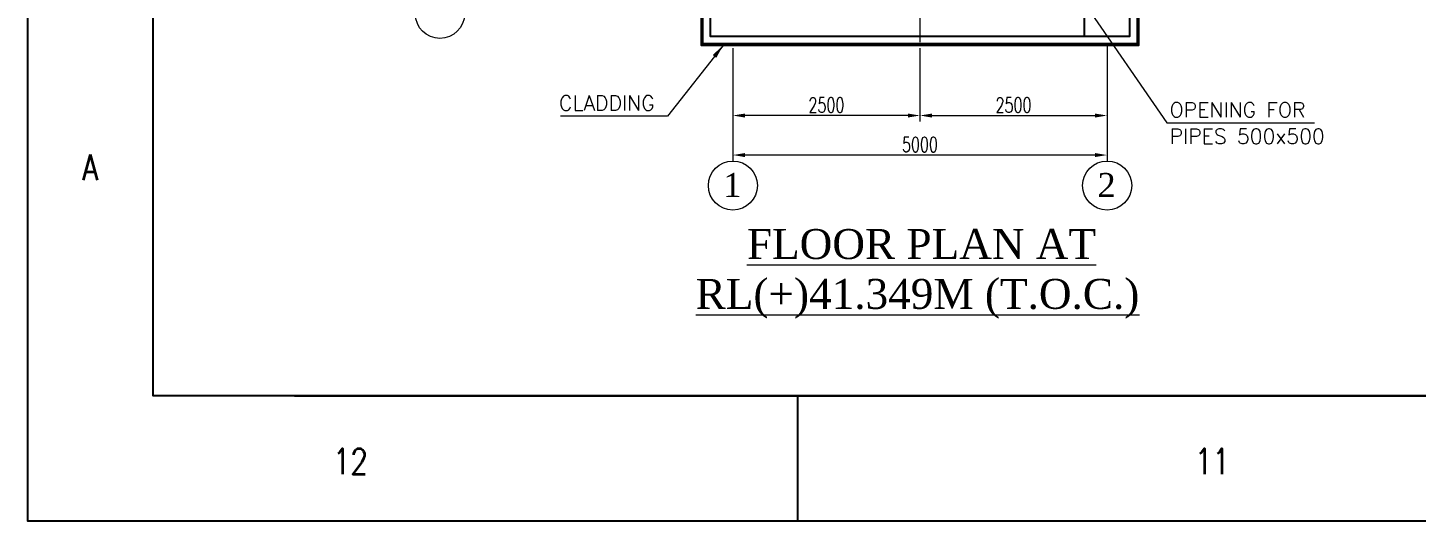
# Model space of a CAD drawing. Header units: millimetres. Extents: x -243837 to -5443, y 40 to 285140.
# Drawn here: x -209584 to -181755, y 40 to 9927 of the extents above; entities that cross this region are included whole.
import ezdxf
from ezdxf.enums import TextEntityAlignment as Align

# ---------------------------------------------------------------- set-up
doc = ezdxf.new("R2010")
doc.units = ezdxf.units.MM
doc.linetypes.add('CENTER', pattern=[50.8, 31.75, -6.35, 6.35, -6.35])
doc.linetypes.add('CENTER2', pattern=[1.125, 0.75, -0.125, 0.125, -0.125])
for name, color, linetype in [('0-45-GRID MARKS', 6, 'Continuous'), ('NANDAL', 255, 'Continuous'), ('sheet', 7, 'Continuous')]:
    doc.layers.add(name, color=color, linetype=linetype)
for name, color, linetype, lineweight in [('CEN', 1, 'CENTER', 9), ('R-CENTER', 1, 'CENTER2', 5), ('R-OBJECT', 2, 'Continuous', 20)]:
    doc.layers.add(name, color=color, linetype=linetype, lineweight=lineweight)
doc.styles.add('KA', font='romans.shx', dxfattribs={"width": 0.7})
doc.styles.add('romans', font='romans.shx', dxfattribs={"width": 0.7})
doc.styles.add('ROMANS_BIG', font='romans.shx', dxfattribs={"width": 0.85, "bigfont": 'bigfont.shx'})
doc.styles.add('TIMES', font='times.ttf')
doc.dimstyles.new('100', dxfattribs={"dimscale": 75, "dimtxt": 3, "dimasz": 2.5, "dimexe": 1, "dimexo": 1.5, "dimgap": 1.5, "dimtad": 1, "dimdec": 0, "dimdsep": 46, "dimtxsty": 'ROMANS_BIG', "dimcen": 4, "dimdle": 2, "dimclrd": 1, "dimclre": 1, "dimclrt": 4, "dimadec": 1, "dimazin": 2, "dimtfac": 1, "dimtdec": 0, "dimtmove": 0, "dimatfit": 2, "dimfxl": 1, "dimtfill": 1, "dimarcsym": 0})
doc.dimstyles.new('KAT', dxfattribs={"dimscale": 125, "dimtxt": 2.5, "dimasz": 2, "dimexe": 1, "dimexo": 0.06, "dimgap": 0.5, "dimtad": 1, "dimdec": 0, "dimzin": 0, "dimdsep": 46, "dimtxsty": 'KA', "dimcen": 1.5, "dimclrd": 1, "dimclre": 1, "dimclrt": 4, "dimadec": 0, "dimazin": 0, "dimtfac": 1, "dimtdec": 0, "dimtmove": 0, "dimatfit": 2, "dimfxl": 1.5, "dimtolj": 1, "dimtzin": 0, "dimarcsym": 0})

# ---------------------------------------------------------------- blocks, each defined once
blk = doc.blocks.new('*D1037')
at = {"color": 1, "lineweight": -2, "transparency": 16777216}
for p, q in [((9241, 3733), (9241, 2199)), ((4241, 3708), (4241, 2199)), ((9081, 2279), (4401, 2279))]:
    blk.add_line(p, q, dxfattribs=at)
at = {"color": 1, "transparency": 16777216}
for points in [[(4401, 2305), (4401, 2252), (4241, 2279)], [(9081, 2305), (9081, 2252), (9241, 2279)]]:
    blk.add_solid(points, dxfattribs=at)
at = {"layer": 'DEFPOINTS', "color": 0, "transparency": 16777216}
for p in [(4241, 3788), (9241, 3813), (4241, 2279)]:
    blk.add_point(p, dxfattribs=at)
at = {"color": 2, "transparency": 16777216, "insert": (6741, 2419), "char_height": 200, "attachment_point": 5, "style": 'KA'}
blk.add_mtext('\\A1;5000', dxfattribs=at)
blk = doc.blocks.new('*D1039')
at = {"color": 1, "lineweight": -2, "transparency": 16777216}
for p, q in [((9241, 3733), (9241, 2727)), ((6741, 3708), (6741, 2727)), ((6901, 2807), (9081, 2807))]:
    blk.add_line(p, q, dxfattribs=at)
at = {"color": 1, "transparency": 16777216}
for points in [[(6901, 2833), (6901, 2780), (6741, 2807)], [(9081, 2833), (9081, 2780), (9241, 2807)]]:
    blk.add_solid(points, dxfattribs=at)
at = {"layer": 'DEFPOINTS', "color": 0, "transparency": 16777216}
for p in [(6741, 3788), (9241, 3813), (9241, 2807)]:
    blk.add_point(p, dxfattribs=at)
at = {"color": 2, "transparency": 16777216, "insert": (7991, 2947), "char_height": 200, "attachment_point": 5, "style": 'KA'}
blk.add_mtext('\\A1;2500', dxfattribs=at)
blk = doc.blocks.new('*D1040')
at = {"color": 1, "lineweight": -2, "transparency": 16777216}
for p, q in [((4241, 3708), (4241, 2727)), ((6741, 3708), (6741, 2727)), ((6581, 2807), (4401, 2807))]:
    blk.add_line(p, q, dxfattribs=at)
at = {"color": 1, "transparency": 16777216}
for points in [[(4401, 2833), (4401, 2780), (4241, 2807)], [(6581, 2833), (6581, 2780), (6741, 2807)]]:
    blk.add_solid(points, dxfattribs=at)
at = {"layer": 'DEFPOINTS', "color": 0, "transparency": 16777216}
for p in [(4241, 3788), (6741, 3788), (4241, 2807)]:
    blk.add_point(p, dxfattribs=at)
at = {"color": 2, "transparency": 16777216, "insert": (5491, 2947), "char_height": 200, "attachment_point": 5, "style": 'KA'}
blk.add_mtext('\\A1;2500', dxfattribs=at)
blk = doc.blocks.new('A$C71E5680D')
at = {"layer": 'NANDAL', "color": 7, "linetype": 'Continuous'}
blk.add_line((-450.322, -17.52), (-450.322, -22.52), dxfattribs=at)
for points in [[(-481.007, 260.48), (-75.007, 260.48), (-75.007, -22.52), (-481.007, -22.52)], [(-476.007, 255.48), (-80.007, 255.48), (-80.007, -17.52), (-476.007, -17.52)]]:
    blk.add_lwpolyline(points, close=True, dxfattribs=at)
at = {"layer": 'NANDAL', "color": 7, "linetype": 'Continuous', "style": 'romans', "width": 0.8}
for s, height, p in [('A', 1.023, (-478.516, -8.422)), ('12', 1.0229, (-468.148, -20.139)), ('11', 1.0229, (-433.788, -20.139))]:
    blk.add_text(s, height=height, dxfattribs=at).set_placement(p, align=Align.MIDDLE)
blk = doc.blocks.new('TITLE BLOCK NEW')
at = {"layer": 'sheet', "color": 7}
blk.add_line((7524, -196751), (283803, -196751), dxfattribs=at)
at = {"layer": 'NANDAL', "lineweight": 0, "ltscale": 2, "xscale": 707.7384074565863, "yscale": 707.7384080466584, "zscale": 707.7384082604353}
blk.add_blockref('A$C71E5680D', (340427, -184352), dxfattribs=at)
blk = doc.blocks.new('26.349')
at = {"color": 1}
for centre in [(327.5, 4163.4, 47.4), (4241.2, 1871.2, 47.4), (9242.4, 1871.2, 47.4)]:
    blk.add_circle(centre, 327.5, dxfattribs=at)
at = {"layer": '0-45-GRID MARKS', "elevation": 47.4}
for points in [[(8524, 10579.4), (9661.2, 10579.4), (9661.2, 3743.4), (3821.2, 3743.4), (3821.2, 5553.3)], [(8524, 10559.4), (9641.2, 10559.4), (9641.2, 3763.4), (3841.2, 3763.4), (3841.2, 5553.3)]]:
    blk.add_lwpolyline(points, dxfattribs=at)
for points in [[(3941.2, 10459.4), (9541.2, 10459.4), (9541.2, 3863.4), (3941.2, 3863.4)], [(8941.2, 4463.4), (9541.2, 4463.4), (9541.2, 3863.4), (8941.2, 3863.4)]]:
    blk.add_lwpolyline(points, close=True, dxfattribs=at)
at = {"layer": 'CEN', "color": 1}
blk.add_line((6741.2, 10538.4, 47.4), (6741.2, 3813.4, 47.4), dxfattribs=at)
at = {"layer": 'R-CENTER', "color": 1, "linetype": 'CENTER', "ltscale": 15}
blk.add_line((6741.3, 12619.4, 20.7), (6741.1, 3788.4, 20.7), dxfattribs=at)
at = {"color": 2, "style": 'KA'}
for s, p in [('CLADDING', (1918.7, 2813.6, 15.8)), ('OPENING FOR', (10076.1, 2722.7, 47.4)), ('PIPES 500x500', (10076.1, 2369.5, 47.4))]:
    blk.add_text(s, height=200, dxfattribs=at).set_placement(p, align=Align.BOTTOM_LEFT)
at = {"color": 2, "style": 'TIMES'}
for s, p in [('1', (4113, 1719.3, 47.4)), ('2', (9114.2, 1719.3, 47.4))]:
    blk.add_text(s, height=320, dxfattribs=at).set_placement(p)
at = {"color": 2, "insert": (2527.6, 1290.9, 20.7), "char_height": 400, "width": 8194.311, "attachment_point": 1, "style": 'TIMES'}
blk.add_mtext('\\pi1750.1;{\\L FLOOR PLAN AT \\P\\pi1216.4;RL(+)41.349M (T.O.C.)}', dxfattribs=at)
for base, p1, p2, picture, middle in [((4241.2, 2278.7, 47.4), (9241.2, 3813.4, 47.4), (4241.2, 3788.4, 47.4), '*D1037', (6741.2, 2418.7, 47.4)), ((4241.2, 2806.7, 47.4), (6741.2, 3788.4, 47.4), (4241.2, 3788.4, 47.4), '*D1040', (5491.2, 2946.7, 47.4)), ((9241.2, 2806.7, 47.4), (6741.2, 3788.4, 47.4), (9241.2, 3813.4, 47.4), '*D1039', (7991.2, 2946.7, 47.4))]:
    dim = blk.add_linear_dim(base=base, p1=p1, p2=p2, dimstyle='KAT', override={"dimscale": 80, "dimexo": 1, "dimclrt": 2, "dimfxl": 0.18, "dimarcsym": 1})
    dim.commit()
    dim.dimension.update_dxf_attribs({"geometry": picture, "text_midpoint": middle})
for points in [[(8941.2, 4303.7, 47.4), (10037.8, 2709.4, 47.4), (12014.8, 2709.4, 47.4)], [(4111.1, 3743.4, 15.8), (3367.7, 2800.3, 15.8), (1937.3, 2800.3, 15.8)]]:
    blk.add_leader(points, dimstyle='100')

msp = doc.modelspace()

# ---------------------------------------------------------------- block references
at = {"xscale": 0.7104450567211452, "yscale": 0.7104450567211452, "zscale": 0.7104450567211452}
msp.add_blockref('TITLE BLOCK NEW', (-209583.78, 142335.33), dxfattribs=at)
at = {"layer": 'R-OBJECT', "ltscale": 10, "xscale": 1.5, "yscale": 1.5, "zscale": 1.5}
msp.add_blockref('26.349', (-201812.81, 3958.63, -23.71), dxfattribs=at)

doc.saveas('drawing.dxf')
